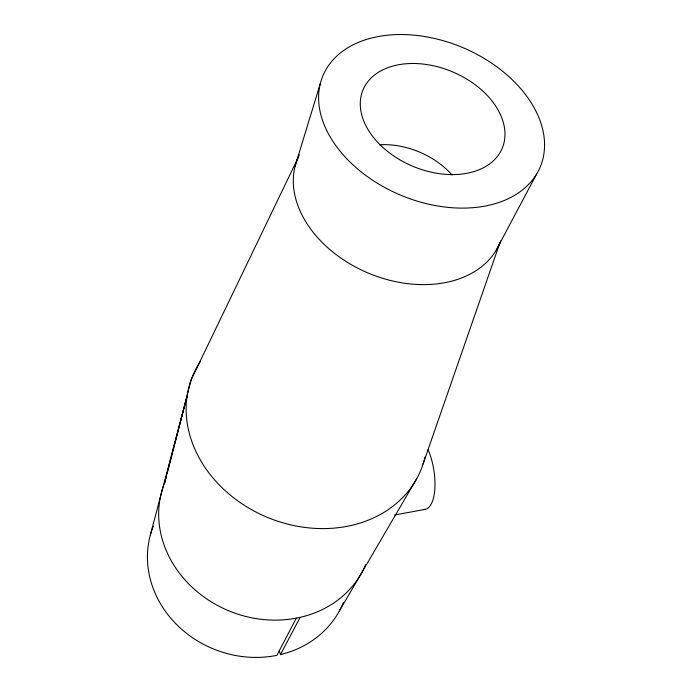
<?xml version="1.0" encoding="UTF-8"?>
<svg xmlns="http://www.w3.org/2000/svg" width="692" height="692" viewBox="0 0 692 692"><rect width="100%" height="100%" fill="white"/><g stroke="black" fill="none" stroke-linecap="round" stroke-linejoin="round"><path stroke-width="1.04" d="M150.363 534.951L187.03 396.404L166.893 474.15L191.07 380.029L297.975 158.035M295.103 166.141L320.327 83.516M423.054 464.064L499.909 242.84M296.349 618.146L276.852 655.367A102.416 91.846 21.8 0 1 174.981 622.861A102.416 91.846 21.8 0 1 153.304 526.154M279.222 650.48L280.459 654.58L300.155 617.351M496.225 250.141L536.603 174.081A117.839 80.056 22.8 0 0 415.053 35.257A117.839 80.056 22.8 0 0 343.059 154.679A117.839 80.056 22.8 0 0 536.603 174.081M339.253 611.157L416.757 478.613M394.613 515.004L425.355 509.329M365.635 564.655A108.532 95.141 22 0 1 228.732 610.785A108.532 95.141 22 0 1 165.137 481.485M343.301 602.68A102.416 91.846 21.8 0 1 280.459 654.58M428.054 449.584A38.726 15.587 80 0 1 434.827 489.253A38.726 15.587 80 0 1 423.686 509.502M425.009 457.023A123.427 102.113 22.4 0 1 266.212 516.872A123.427 102.113 22.4 0 1 200.369 361.449M500.662 240.963A109.578 78.724 22.8 0 1 367.365 272.7A109.578 78.724 22.8 0 1 299.316 154.792M379.354 144.758A70.195 50.386 22.8 0 1 452.092 175.041M166.357 476.174L164.748 482.445L166.357 476.226M379.943 144.628A75.471 51.234 22.8 0 0 501.899 148.979A75.471 51.234 22.8 0 0 416.022 63.543A75.471 51.234 22.8 0 0 379.943 144.628"/></g></svg>
